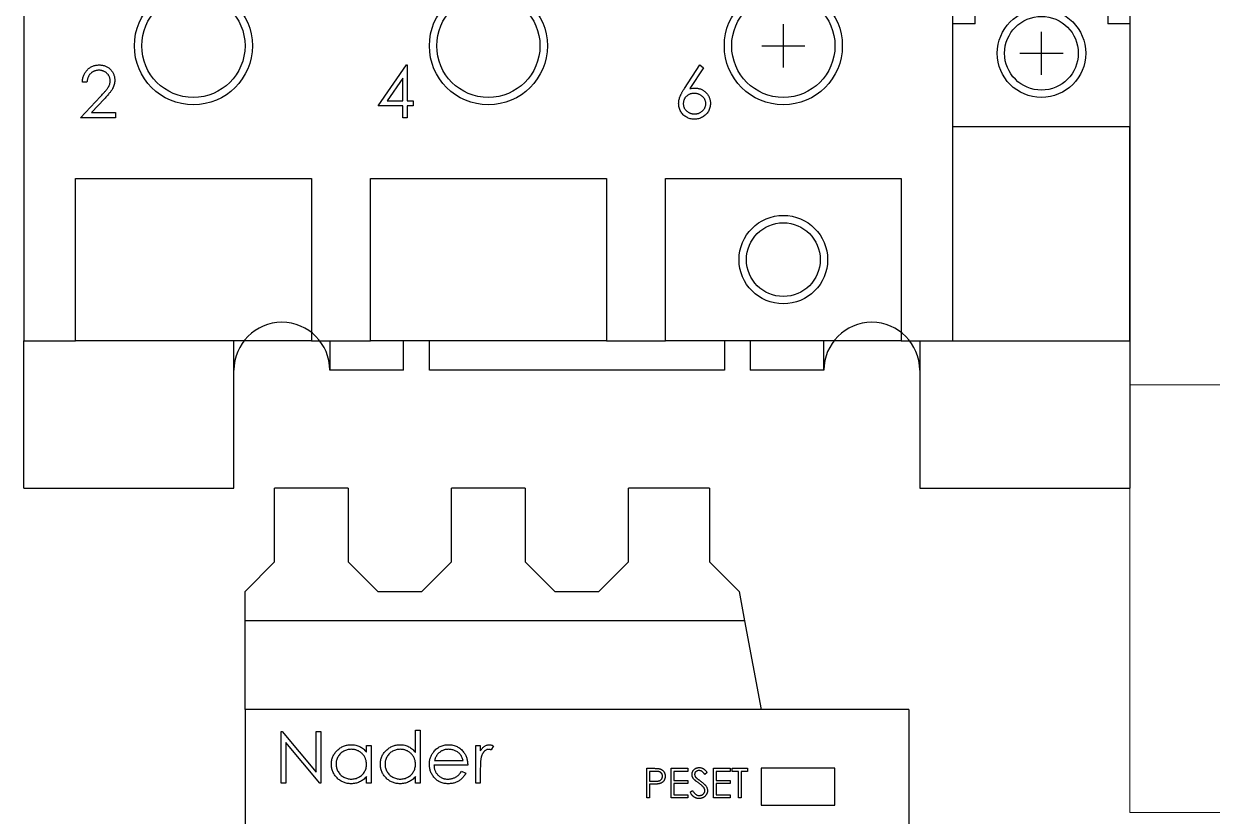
# Model space of a CAD drawing. Extents: x 310385 to 310985, y 349766 to 350466.
# Drawn here: x 310688.6 to 310769.2, y 349972.1 to 350025.9 of the extents above; entities that cross this region are included whole.
import ezdxf

# ---------------------------------------------------------------- set-up
doc = ezdxf.new("R2010")
doc.units = 0
doc.header["$MEASUREMENT"] = 0
for name, color, linetype in [('PV-1A6A', 7, 'Continuous'), ('PV-2418', 7, 'Continuous'), ('PV-261', 7, 'Continuous')]:
    doc.layers.add(name, color=color, linetype=linetype)
doc.layers.add('细线', color=7, linetype='Continuous', lineweight=0)

# ---------------------------------------------------------------- blocks, each defined once
blk = doc.blocks.new('Manufacturer光辉PartName塑壳断路器Series125ShellFrameLimitingCurrentRemarkPartTypeMinCurrent1MaxCurrent125Poles3PMinPower0MaxPower0LibType2DelFlgfalseUpdateDate')
at = {"layer": '细线'}
for points in [[(-46, -75), (46, -75), (46, 75), (-46, 75)], [(-46, -46), (46, -46), (46, 42), (-46, 42)]]:
    blk.add_lwpolyline(points, close=True, dxfattribs=at)
blk = doc.blocks.new('Manufacturer上海良信PartName接触器SeriesNDC1ShellFrameLimitingCurrentRemarkPartTypeMinCurrent38.1MaxCurrent65Poles3PMinPower0MaxPower0LibType3DelFlgfalseUpdateDate2023-01-0100000')
for p, q in [((14, -35.462), (14, -32.538)), ((31.5, -35.962), (31.5, -33.038)), ((31.5, -35.962), (31.5, -33.038)), ((12.538, -34), (15.462, -34)), ((30.038, -34.5), (32.962, -34.5)), ((30.038, -34.5), (32.962, -34.5))]:
    blk.add_line(p, q)
at = {"layer": 'PV-1A6A'}
for p, q in [((37.5, -13.5), (37.5, -46.5)), ((37.5, -46.5), (37.5, -50)), ((37.5, -50), (37.5, -50)), ((37.5, -50), (37.5, -64))]:
    blk.add_line(p, q, dxfattribs=at)
for centre in [(-20, -56), (20, -56)]:
    blk.add_arc(centre, 3.25, 0, 180, dxfattribs=at)
at = {"layer": 'PV-2418'}
for p, q in [((37.5, -16.5), (37.5, -32.5)), ((-37.5, -29), (-37.5, -54)), ((25.5, -54), (25.5, -29)), ((27, -32.5), (27, -29.5)), ((36, -29.5), (36, -32.5)), ((27, -32.5), (25.5, -32.5)), ((37.5, -32.5), (36, -32.5)), ((37.5, -32.5), (37.5, -39.5)), ((-13.469, -38.077), (-11.559, -35.295)), ((-11.559, -35.295), (-11.495, -35.295)), ((-11.495, -35.295), (-11.495, -37.718)), ((7.294, -36.892), (8.339, -35.295)), ((8.339, -35.295), (8.58, -35.485)), ((-11.809, -36.198), (-12.852, -37.718)), ((-11.809, -37.718), (-11.809, -36.198)), ((8.58, -35.485), (7.656, -36.899)), ((-33.213, -36.462), (-33.527, -36.462)), ((-33.661, -38.885), (-32.304, -37.437)), ((-32.036, -37.591), (-32.912, -38.526)), ((-12.852, -37.718), (-11.809, -37.718)), ((-11.495, -37.718), (-11.091, -37.718)), ((-11.091, -37.718), (-11.091, -38.077)), ((-32.912, -38.526), (-31.283, -38.526)), ((-31.283, -38.526), (-31.283, -38.885)), ((-11.809, -38.077), (-13.469, -38.077)), ((-11.809, -38.885), (-11.809, -38.077)), ((-11.091, -38.077), (-11.495, -38.077)), ((-11.495, -38.077), (-11.495, -38.885)), ((-31.283, -38.885), (-33.661, -38.885)), ((-11.495, -38.885), (-11.809, -38.885)), ((37.5, -39.5), (25.5, -39.5)), ((37.5, -54), (37.5, -39.5)), ((-34, -54), (-34, -43)), ((-34, -43), (-18, -43)), ((-18, -43), (-18, -54)), ((-14, -54), (-14, -43)), ((-14, -43), (2, -43)), ((2, -43), (2, -54)), ((6, -54), (6, -43)), ((6, -43), (22, -43)), ((22, -43), (22, -54)), ((-37.5, -64), (-37.5, -54)), ((-37.5, -54), (-34, -54)), ((-18, -54), (-34, -54)), ((-23.25, -64), (-23.25, -54)), ((-18, -54), (-14, -54)), ((-16.75, -54), (-16.75, -56)), ((2, -54), (-14, -54)), ((-11.75, -56), (-11.75, -54)), ((-10, -56), (-10, -54)), ((2, -54), (6, -54)), ((22, -54), (6, -54)), ((10, -54), (10, -56)), ((11.75, -54), (11.75, -56)), ((16.75, -56), (16.75, -54)), ((22, -54), (25.5, -54)), ((23.25, -54), (23.25, -64)), ((25.5, -54), (37.5, -54)), ((37.5, -54), (37.5, -64)), ((-11.75, -56), (-16.75, -56)), ((10, -56), (-10, -56)), ((16.75, -56), (11.75, -56)), ((-37.5, -64), (-23.25, -64)), ((23.25, -64), (37.5, -64))]:
    blk.add_line(p, q, dxfattribs=at)
for centre, radius in [((-26, -34), 4), ((-26, -34), 3.5), ((-6, -34), 4), ((-6, -34), 3.5), ((14, -34), 4), ((14, -34), 3.5), ((31.5, -34.5), 3), ((31.5, -34.5), 2.5), ((14, -48.5), 3), ((14, -48.5), 2.5)]:
    blk.add_circle(centre, radius, dxfattribs=at)
for points, knots in [([(-33.527, -36.462), (-33.525, -36.42), (-33.521, -36.338), (-33.502, -36.219), (-33.475, -36.105), (-33.437, -35.997), (-33.39, -35.895), (-33.333, -35.798), (-33.266, -35.707), (-33.189, -35.622), (-33.107, -35.545), (-33.017, -35.479), (-32.924, -35.422), (-32.825, -35.375), (-32.722, -35.34), (-32.614, -35.314), (-32.501, -35.298), (-32.424, -35.296), (-32.385, -35.295)], [0, 0, 0, 0, 0.0687908, 0.1351033, 0.1989787, 0.2619043, 0.323495, 0.3851954, 0.4469692, 0.5097648, 0.5722506, 0.6334052, 0.6932512, 0.7525832, 0.8125793, 0.8732751, 0.9355499, 1, 1, 1, 1]), ([(-32.385, -35.295), (-32.347, -35.296), (-32.272, -35.298), (-32.162, -35.313), (-32.057, -35.337), (-31.957, -35.37), (-31.864, -35.415), (-31.777, -35.469), (-31.694, -35.531), (-31.62, -35.604), (-31.551, -35.682), (-31.492, -35.766), (-31.441, -35.852), (-31.399, -35.942), (-31.368, -36.036), (-31.344, -36.132), (-31.331, -36.233), (-31.329, -36.301), (-31.328, -36.336)], [0, 0, 0, 0, 0.069475, 0.136517, 0.200789, 0.26383, 0.325735, 0.387291, 0.449509, 0.512968, 0.576275, 0.63758, 0.697903, 0.757172, 0.816599, 0.876653, 0.93729, 1, 1, 1, 1]), ([(-32.402, -35.654), (-32.429, -35.655), (-32.483, -35.656), (-32.562, -35.666), (-32.637, -35.683), (-32.709, -35.706), (-32.777, -35.736), (-32.842, -35.772), (-32.903, -35.816), (-32.96, -35.866), (-33.013, -35.921), (-33.06, -35.983), (-33.1, -36.05), (-33.136, -36.121), (-33.165, -36.199), (-33.187, -36.282), (-33.204, -36.37), (-33.21, -36.431), (-33.213, -36.462)], [0, 0, 0, 0, 0.064439, 0.126547, 0.186887, 0.245878, 0.304041, 0.362191, 0.420976, 0.48066, 0.5406, 0.600689, 0.661936, 0.724443, 0.789038, 0.856314, 0.926352, 1, 1, 1, 1]), ([(-31.642, -36.364), (-31.643, -36.34), (-31.644, -36.293), (-31.655, -36.224), (-31.672, -36.157), (-31.696, -36.093), (-31.727, -36.032), (-31.766, -35.973), (-31.81, -35.916), (-31.862, -35.863), (-31.918, -35.814), (-31.978, -35.771), (-32.041, -35.735), (-32.107, -35.706), (-32.176, -35.682), (-32.249, -35.666), (-32.324, -35.656), (-32.375, -35.655), (-32.402, -35.654)], [0, 0, 0, 0, 0.061965, 0.122122, 0.180988, 0.239933, 0.299906, 0.359989, 0.421776, 0.486576, 0.551535, 0.615018, 0.677259, 0.73973, 0.80305, 0.866495, 0.931973, 1, 1, 1, 1]), ([(-32.304, -37.437), (-32.271, -37.402), (-32.208, -37.336), (-32.118, -37.239), (-32.037, -37.149), (-31.965, -37.067), (-31.903, -36.99), (-31.848, -36.922), (-31.804, -36.859), (-31.757, -36.786), (-31.71, -36.698), (-31.671, -36.589), (-31.647, -36.477), (-31.644, -36.402), (-31.642, -36.364)], [0, 0, 0, 0, 0.110803, 0.212829, 0.306101, 0.390647, 0.466924, 0.534481, 0.593587, 0.644557, 0.7362, 0.825024, 0.911986, 1, 1, 1, 1]), ([(-31.328, -36.336), (-31.33, -36.385), (-31.333, -36.481), (-31.362, -36.623), (-31.407, -36.761), (-31.461, -36.871), (-31.515, -36.961), (-31.564, -37.034), (-31.622, -37.113), (-31.688, -37.198), (-31.763, -37.288), (-31.846, -37.385), (-31.938, -37.486), (-32.003, -37.556), (-32.036, -37.591)], [0, 0, 0, 0, 0.0987022, 0.1956723, 0.2924224, 0.3913425, 0.4444624, 0.5042288, 0.5703523, 0.6425458, 0.7222875, 0.8079211, 0.9004695, 1, 1, 1, 1]), ([(6.903, -37.909), (6.904, -37.873), (6.906, -37.799), (6.923, -37.688), (6.95, -37.574), (6.98, -37.477), (7.013, -37.398), (7.039, -37.334), (7.072, -37.268), (7.108, -37.198), (7.148, -37.126), (7.193, -37.05), (7.242, -36.972), (7.276, -36.92), (7.294, -36.892)], [0, 0, 0, 0, 0.097818, 0.199726, 0.305276, 0.415811, 0.474472, 0.537274, 0.603657, 0.674299, 0.749834, 0.828598, 0.912378, 1, 1, 1, 1]), ([(7.656, -36.899), (7.717, -36.89), (7.837, -36.87), (7.959, -36.867), (8.018, -36.866)], [0, 0, 0, 0, 0.512659, 1, 1, 1, 1]), ([(8.018, -36.866), (8.054, -36.867), (8.124, -36.869), (8.227, -36.883), (8.325, -36.906), (8.42, -36.939), (8.51, -36.982), (8.597, -37.033), (8.678, -37.095), (8.756, -37.164), (8.826, -37.241), (8.888, -37.322), (8.94, -37.408), (8.983, -37.499), (9.015, -37.594), (9.039, -37.693), (9.054, -37.796), (9.056, -37.867), (9.057, -37.903)], [0, 0, 0, 0, 0.065231, 0.128405, 0.190067, 0.250943, 0.311546, 0.372863, 0.435024, 0.499072, 0.563091, 0.62551, 0.68668, 0.747283, 0.808563, 0.870742, 0.934341, 1, 1, 1, 1]), ([(7.952, -37.225), (7.926, -37.226), (7.874, -37.227), (7.797, -37.236), (7.725, -37.253), (7.656, -37.274), (7.591, -37.303), (7.53, -37.338), (7.473, -37.38), (7.42, -37.427), (7.372, -37.479), (7.331, -37.534), (7.296, -37.592), (7.267, -37.653), (7.244, -37.716), (7.228, -37.782), (7.219, -37.851), (7.218, -37.898), (7.217, -37.922)], [0, 0, 0, 0, 0.070599, 0.137901, 0.203196, 0.26679, 0.329106, 0.390654, 0.452653, 0.515748, 0.577926, 0.63893, 0.698351, 0.757296, 0.816394, 0.876267, 0.936817, 1, 1, 1, 1]), ([(8.742, -37.922), (8.742, -37.898), (8.741, -37.851), (8.729, -37.782), (8.712, -37.716), (8.686, -37.652), (8.653, -37.592), (8.612, -37.534), (8.566, -37.479), (8.511, -37.427), (8.453, -37.38), (8.39, -37.338), (8.324, -37.303), (8.256, -37.274), (8.184, -37.253), (8.11, -37.236), (8.032, -37.227), (7.979, -37.226), (7.952, -37.225)], [0, 0, 0, 0, 0.0611379, 0.1199938, 0.1782253, 0.2362564, 0.2949294, 0.3547157, 0.4167297, 0.4806644, 0.5458318, 0.6097581, 0.6729712, 0.7360169, 0.7998394, 0.8647754, 0.9310876, 1, 1, 1, 1]), ([(7.963, -38.975), (7.916, -38.973), (7.822, -38.97), (7.685, -38.943), (7.553, -38.9), (7.428, -38.839), (7.311, -38.763), (7.207, -38.672), (7.116, -38.567), (7.04, -38.448), (6.98, -38.32), (6.935, -38.188), (6.908, -38.05), (6.905, -37.956), (6.903, -37.909)], [0, 0, 0, 0, 0.084335, 0.167052, 0.249566, 0.33274, 0.415915, 0.497828, 0.580373, 0.6646, 0.749467, 0.83251, 0.915639, 1, 1, 1, 1]), ([(7.217, -37.922), (7.217, -37.945), (7.219, -37.992), (7.23, -38.06), (7.247, -38.126), (7.272, -38.189), (7.302, -38.25), (7.342, -38.306), (7.387, -38.362), (7.439, -38.413), (7.496, -38.461), (7.557, -38.502), (7.62, -38.538), (7.686, -38.566), (7.755, -38.588), (7.828, -38.604), (7.903, -38.614), (7.954, -38.615), (7.98, -38.616)], [0, 0, 0, 0, 0.061842, 0.121262, 0.180746, 0.239231, 0.298308, 0.358183, 0.420359, 0.484792, 0.549938, 0.613718, 0.676681, 0.739154, 0.8022, 0.86674, 0.93205, 1, 1, 1, 1]), ([(9.057, -37.903), (9.055, -37.952), (9.052, -38.048), (9.024, -38.188), (8.981, -38.322), (8.919, -38.447), (8.842, -38.563), (8.748, -38.666), (8.641, -38.758), (8.519, -38.834), (8.389, -38.897), (8.251, -38.942), (8.109, -38.97), (8.012, -38.973), (7.963, -38.975)], [0, 0, 0, 0, 0.085948, 0.169125, 0.250399, 0.33229, 0.413364, 0.494172, 0.576022, 0.660757, 0.745783, 0.830044, 0.914028, 1, 1, 1, 1]), ([(7.98, -38.616), (8.006, -38.615), (8.056, -38.614), (8.132, -38.604), (8.204, -38.588), (8.273, -38.566), (8.339, -38.538), (8.402, -38.502), (8.462, -38.461), (8.519, -38.413), (8.572, -38.362), (8.617, -38.307), (8.656, -38.249), (8.687, -38.189), (8.712, -38.126), (8.729, -38.06), (8.741, -37.992), (8.742, -37.945), (8.742, -37.922)], [0, 0, 0, 0, 0.067962, 0.133283, 0.197835, 0.260892, 0.323377, 0.38635, 0.449638, 0.514795, 0.57924, 0.641814, 0.701359, 0.760727, 0.819222, 0.878716, 0.938147, 1, 1, 1, 1])]:
    blk.add_open_spline(points, degree=3, knots=knots, dxfattribs=at)
blk = doc.blocks.new('Manufacturer上海良信PartName热继电器SeriesNDR2-38ShellFrameLimitingCurrentRemarkPartTypeMinCurrent1MaxCurrent38Poles3PMinPower0MaxPower0LibType3DelFlgfalseUpdateDate2023-01-0100000')
at = {"layer": 'PV-261'}
for p, q in [((-15.5, 32.5), (-20.5, 32.5)), ((-20.5, 27.5), (-20.5, 32.5)), ((-15.5, 32.5), (-15.5, 27.5)), ((-3.5, 32.5), (-8.5, 32.5)), ((-8.5, 27.5), (-8.5, 32.5)), ((-3.5, 32.5), (-3.5, 27.5)), ((9, 32.5), (3.5, 32.5)), ((3.5, 27.5), (3.5, 32.5)), ((9, 32.5), (9, 27.5)), ((-22.5, 25.5), (-20.5, 27.5)), ((-15.5, 27.5), (-13.5, 25.5)), ((-10.5, 25.5), (-8.5, 27.5)), ((-3.5, 27.5), (-1.5, 25.5)), ((1.5, 25.5), (3.5, 27.5)), ((9, 27.5), (11, 25.5)), ((-22.5, 23.5), (-22.5, 25.5)), ((-13.5, 25.5), (-10.5, 25.5)), ((-1.5, 25.5), (1.5, 25.5)), ((11, 25.5), (11.375, 23.5)), ((11.375, 23.5), (-22.5, 23.5)), ((-22.5, 17.5), (-22.5, 23.5)), ((11.375, 23.5), (12.5, 17.5)), ((22.5, 17.5), (-22.5, 17.5)), ((-22.5, 17.5), (-22.5, -2.5)), ((22.5, 17.5), (22.5, -2.5)), ((-20.051, 12.5), (-20.051, 16)), ((-20.051, 16), (-19.985, 16)), ((-19.985, 16), (-17.673, 13.245)), ((-17.673, 13.245), (-17.673, 16)), ((-17.673, 16), (-17.359, 16)), ((-17.359, 16), (-17.359, 12.5)), ((-10.942, 16.09), (-10.628, 16.09)), ((-10.942, 14.563), (-10.942, 16.09)), ((-10.628, 16.09), (-10.628, 12.5)), ((-17.43, 12.5), (-19.737, 15.248)), ((-19.737, 15.248), (-19.737, 12.5)), ((-14.263, 15.058), (-13.949, 15.058)), ((-14.263, 14.584), (-14.263, 15.058)), ((-13.949, 15.058), (-13.949, 12.5)), ((-6.859, 12.5), (-6.859, 15.058)), ((-6.859, 15.058), (-6.545, 15.058)), ((-6.545, 15.058), (-6.545, 14.681)), ((-5.647, 15.015), (-5.82, 14.743)), ((-7.397, 13.712), (-9.686, 13.712)), ((-9.653, 14.026), (-7.712, 14.026)), ((-14.263, 12.5), (-14.263, 12.942)), ((-10.942, 12.5), (-10.942, 12.942)), ((-7.811, 13.308), (-7.532, 13.161)), ((-6.545, 13.36), (-6.545, 12.5)), ((4.756, 11.5), (4.756, 13.5)), ((4.756, 13.5), (5.149, 13.5)), ((5.302, 13.295), (4.936, 13.295)), ((4.936, 13.295), (4.936, 12.628)), ((6.397, 11.5), (6.397, 13.5)), ((6.397, 13.5), (7.526, 13.5)), ((7.526, 13.295), (6.577, 13.295)), ((6.577, 13.295), (6.577, 12.679)), ((7.526, 13.5), (7.526, 13.295)), ((8.833, 13.213), (8.671, 13.09)), ((9.269, 13.5), (10.397, 13.5)), ((9.269, 11.5), (9.269, 13.5)), ((10.397, 13.295), (9.449, 13.295)), ((9.449, 13.295), (9.449, 12.679)), ((10.397, 13.5), (10.397, 13.295)), ((10.526, 13.295), (10.526, 13.5)), ((10.526, 13.5), (11.577, 13.5)), ((10.962, 13.295), (10.526, 13.295)), ((10.962, 11.5), (10.962, 13.295)), ((11.577, 13.295), (11.141, 13.295)), ((11.141, 13.295), (11.141, 11.5)), ((11.577, 13.5), (11.577, 13.295)), ((12.5, 13.5), (12.5, 11)), ((17.5, 13.5), (12.5, 13.5)), ((17.5, 11), (17.5, 13.5)), ((-19.737, 12.5), (-20.051, 12.5)), ((-17.359, 12.5), (-17.43, 12.5)), ((-13.949, 12.5), (-14.263, 12.5)), ((-10.628, 12.5), (-10.942, 12.5)), ((-6.545, 12.5), (-6.859, 12.5)), ((4.936, 12.628), (5.286, 12.624)), ((5.079, 12.423), (4.936, 12.423)), ((4.936, 12.423), (4.936, 11.5)), ((6.577, 12.679), (7.526, 12.679)), ((6.577, 12.474), (6.577, 11.705)), ((7.526, 12.474), (6.577, 12.474)), ((7.526, 12.679), (7.526, 12.474)), ((9.449, 12.679), (10.397, 12.679)), ((10.397, 12.474), (9.449, 12.474)), ((9.449, 12.474), (9.449, 11.705)), ((10.397, 12.679), (10.397, 12.474)), ((4.936, 11.5), (4.756, 11.5)), ((7.526, 11.5), (6.397, 11.5)), ((6.577, 11.705), (7.526, 11.705)), ((7.526, 11.705), (7.526, 11.5)), ((7.679, 11.886), (7.849, 11.987)), ((10.397, 11.5), (9.269, 11.5)), ((9.449, 11.705), (10.397, 11.705)), ((10.397, 11.705), (10.397, 11.5)), ((11.141, 11.5), (10.962, 11.5)), ((12.5, 11), (17.5, 11))]:
    blk.add_line(p, q, dxfattribs=at)
for points, knots in [([(-16.641, 13.786), (-16.64, 13.83), (-16.637, 13.918), (-16.619, 14.048), (-16.588, 14.172), (-16.544, 14.291), (-16.488, 14.406), (-16.42, 14.515), (-16.34, 14.62), (-16.248, 14.718), (-16.148, 14.808), (-16.041, 14.886), (-15.93, 14.954), (-15.813, 15.008), (-15.691, 15.051), (-15.564, 15.081), (-15.433, 15.099), (-15.343, 15.101), (-15.298, 15.103)], [0, 0, 0, 0, 0.063775, 0.126079, 0.186904, 0.247574, 0.308003, 0.369132, 0.432033, 0.496791, 0.561611, 0.624914, 0.686726, 0.748079, 0.809582, 0.871631, 0.934886, 1, 1, 1, 1]), ([(-15.293, 14.788), (-15.339, 14.787), (-15.43, 14.784), (-15.563, 14.758), (-15.69, 14.717), (-15.811, 14.659), (-15.924, 14.587), (-16.025, 14.5), (-16.114, 14.4), (-16.19, 14.288), (-16.251, 14.168), (-16.294, 14.042), (-16.323, 13.914), (-16.325, 13.826), (-16.327, 13.782)], [0, 0, 0, 0, 0.085921, 0.169593, 0.252476, 0.336244, 0.419505, 0.502036, 0.584775, 0.669846, 0.754185, 0.836658, 0.91801, 1, 1, 1, 1]), ([(-15.298, 15.103), (-15.245, 15.101), (-15.143, 15.098), (-14.993, 15.075), (-14.852, 15.035), (-14.717, 14.981), (-14.59, 14.91), (-14.471, 14.819), (-14.36, 14.711), (-14.296, 14.627), (-14.263, 14.584)], [0, 0, 0, 0, 0.129862, 0.254654, 0.376015, 0.495255, 0.614798, 0.738106, 0.865196, 1, 1, 1, 1]), ([(-14.263, 13.773), (-14.264, 13.809), (-14.266, 13.878), (-14.28, 13.98), (-14.303, 14.078), (-14.335, 14.171), (-14.378, 14.26), (-14.429, 14.345), (-14.49, 14.424), (-14.56, 14.499), (-14.636, 14.566), (-14.716, 14.627), (-14.802, 14.676), (-14.892, 14.717), (-14.986, 14.75), (-15.085, 14.772), (-15.188, 14.787), (-15.258, 14.788), (-15.293, 14.788)], [0, 0, 0, 0, 0.065634, 0.129188, 0.191219, 0.251913, 0.312507, 0.373494, 0.435152, 0.498741, 0.562095, 0.624187, 0.685476, 0.746097, 0.807612, 0.869967, 0.933951, 1, 1, 1, 1]), ([(-13.321, 13.786), (-13.319, 13.83), (-13.317, 13.918), (-13.298, 14.048), (-13.267, 14.172), (-13.224, 14.291), (-13.168, 14.406), (-13.1, 14.515), (-13.02, 14.62), (-12.928, 14.718), (-12.828, 14.808), (-12.721, 14.886), (-12.61, 14.954), (-12.492, 15.008), (-12.371, 15.051), (-12.244, 15.081), (-12.112, 15.099), (-12.023, 15.101), (-11.977, 15.103)], [0, 0, 0, 0, 0.063775, 0.126079, 0.186904, 0.247574, 0.308003, 0.369132, 0.432033, 0.496791, 0.561611, 0.624914, 0.686726, 0.748079, 0.809582, 0.871631, 0.934886, 1, 1, 1, 1]), ([(-11.973, 14.788), (-12.019, 14.787), (-12.109, 14.784), (-12.243, 14.758), (-12.37, 14.717), (-12.491, 14.659), (-12.603, 14.587), (-12.704, 14.5), (-12.794, 14.4), (-12.869, 14.288), (-12.93, 14.168), (-12.974, 14.042), (-13.002, 13.914), (-13.005, 13.826), (-13.006, 13.782)], [0, 0, 0, 0, 0.085921, 0.169593, 0.252476, 0.336244, 0.419505, 0.502036, 0.584775, 0.669846, 0.754185, 0.836658, 0.91801, 1, 1, 1, 1]), ([(-11.977, 15.103), (-11.925, 15.101), (-11.822, 15.098), (-11.673, 15.072), (-11.531, 15.029), (-11.396, 14.97), (-11.27, 14.893), (-11.151, 14.8), (-11.041, 14.689), (-10.976, 14.605), (-10.942, 14.563)], [0, 0, 0, 0, 0.128884, 0.252985, 0.37421, 0.494102, 0.614753, 0.738511, 0.866243, 1, 1, 1, 1]), ([(-10.942, 13.773), (-10.943, 13.809), (-10.945, 13.878), (-10.96, 13.98), (-10.983, 14.078), (-11.015, 14.171), (-11.057, 14.26), (-11.109, 14.345), (-11.17, 14.424), (-11.239, 14.499), (-11.315, 14.566), (-11.396, 14.627), (-11.482, 14.676), (-11.572, 14.717), (-11.666, 14.75), (-11.765, 14.772), (-11.867, 14.787), (-11.937, 14.788), (-11.973, 14.788)], [0, 0, 0, 0, 0.065634, 0.129188, 0.191219, 0.251913, 0.312507, 0.373494, 0.435152, 0.498741, 0.562095, 0.624187, 0.685476, 0.746097, 0.807612, 0.869967, 0.933951, 1, 1, 1, 1]), ([(-10, 13.772), (-9.999, 13.811), (-9.997, 13.889), (-9.984, 14.004), (-9.96, 14.116), (-9.928, 14.225), (-9.886, 14.331), (-9.836, 14.433), (-9.775, 14.532), (-9.729, 14.594), (-9.706, 14.626)], [0, 0, 0, 0, 0.128045, 0.253768, 0.377428, 0.500551, 0.623296, 0.746578, 0.872348, 1, 1, 1, 1]), ([(-9.706, 14.626), (-9.674, 14.664), (-9.611, 14.738), (-9.506, 14.836), (-9.392, 14.918), (-9.27, 14.986), (-9.14, 15.038), (-9.002, 15.076), (-8.856, 15.098), (-8.757, 15.101), (-8.706, 15.103)], [0, 0, 0, 0, 0.128835, 0.253589, 0.374643, 0.49534, 0.616325, 0.739759, 0.866842, 1, 1, 1, 1]), ([(-9.349, 14.549), (-9.365, 14.534), (-9.399, 14.503), (-9.444, 14.45), (-9.487, 14.394), (-9.527, 14.331), (-9.563, 14.262), (-9.597, 14.188), (-9.627, 14.109), (-9.644, 14.054), (-9.653, 14.026)], [0, 0, 0, 0, 0.109984, 0.22258, 0.3385, 0.458709, 0.585535, 0.717518, 0.854667, 1, 1, 1, 1]), ([(-8.69, 14.788), (-8.721, 14.788), (-8.783, 14.787), (-8.874, 14.775), (-8.962, 14.756), (-9.047, 14.73), (-9.127, 14.696), (-9.205, 14.655), (-9.279, 14.606), (-9.325, 14.568), (-9.349, 14.549)], [0, 0, 0, 0, 0.131092, 0.259141, 0.384162, 0.505992, 0.629098, 0.750669, 0.874039, 1, 1, 1, 1]), ([(-8.706, 15.103), (-8.653, 15.101), (-8.55, 15.099), (-8.4, 15.074), (-8.258, 15.035), (-8.125, 14.98), (-7.999, 14.909), (-7.882, 14.82), (-7.772, 14.718), (-7.708, 14.639), (-7.676, 14.599)], [0, 0, 0, 0, 0.13204, 0.259033, 0.38188, 0.502258, 0.622752, 0.744743, 0.870109, 1, 1, 1, 1]), ([(-7.712, 14.026), (-7.723, 14.067), (-7.745, 14.147), (-7.791, 14.259), (-7.843, 14.357), (-7.905, 14.443), (-7.975, 14.519), (-8.056, 14.585), (-8.146, 14.645), (-8.246, 14.695), (-8.351, 14.737), (-8.462, 14.766), (-8.575, 14.786), (-8.651, 14.788), (-8.69, 14.788)], [0, 0, 0, 0, 0.09624, 0.185231, 0.267501, 0.3444, 0.419595, 0.496891, 0.576638, 0.660268, 0.745387, 0.83004, 0.914474, 1, 1, 1, 1]), ([(-7.676, 14.599), (-7.654, 14.569), (-7.61, 14.509), (-7.554, 14.411), (-7.506, 14.308), (-7.468, 14.199), (-7.437, 14.085), (-7.415, 13.966), (-7.401, 13.84), (-7.399, 13.755), (-7.397, 13.712)], [0, 0, 0, 0, 0.1185218, 0.2362548, 0.3561744, 0.4772497, 0.6015399, 0.7296184, 0.8621583, 1, 1, 1, 1]), ([(-6.545, 14.681), (-6.522, 14.716), (-6.477, 14.783), (-6.404, 14.872), (-6.328, 14.945), (-6.25, 15.004), (-6.17, 15.048), (-6.089, 15.08), (-6.005, 15.099), (-5.949, 15.101), (-5.921, 15.103)], [0, 0, 0, 0, 0.160059, 0.306112, 0.438367, 0.560541, 0.675317, 0.786114, 0.892842, 1, 1, 1, 1]), ([(-5.98, 14.788), (-6.006, 14.787), (-6.057, 14.783), (-6.133, 14.756), (-6.206, 14.713), (-6.264, 14.665), (-6.309, 14.618), (-6.341, 14.577), (-6.371, 14.532), (-6.399, 14.482), (-6.424, 14.427), (-6.448, 14.368), (-6.47, 14.304), (-6.482, 14.26), (-6.489, 14.237)], [0, 0, 0, 0, 0.093807, 0.191338, 0.295191, 0.410312, 0.47193, 0.536425, 0.603119, 0.674118, 0.749332, 0.828283, 0.91204, 1, 1, 1, 1]), ([(-5.82, 14.743), (-5.835, 14.75), (-5.864, 14.762), (-5.906, 14.778), (-5.944, 14.786), (-5.969, 14.788), (-5.98, 14.788)], [0, 0, 0, 0, 0.295139, 0.56023, 0.794983, 1, 1, 1, 1]), ([(-5.921, 15.103), (-5.899, 15.101), (-5.854, 15.099), (-5.786, 15.082), (-5.716, 15.054), (-5.671, 15.028), (-5.647, 15.015)], [0, 0, 0, 0, 0.225278, 0.463523, 0.720324, 1, 1, 1, 1]), ([(-15.307, 12.455), (-15.353, 12.456), (-15.442, 12.459), (-15.573, 12.478), (-15.699, 12.508), (-15.82, 12.55), (-15.936, 12.605), (-16.047, 12.672), (-16.153, 12.751), (-16.252, 12.842), (-16.343, 12.94), (-16.423, 13.045), (-16.49, 13.156), (-16.546, 13.272), (-16.589, 13.393), (-16.619, 13.519), (-16.637, 13.651), (-16.64, 13.74), (-16.641, 13.786)], [0, 0, 0, 0, 0.06462, 0.127433, 0.189004, 0.24993, 0.310668, 0.372329, 0.434939, 0.499576, 0.564191, 0.626735, 0.688109, 0.749294, 0.810331, 0.871901, 0.935046, 1, 1, 1, 1]), ([(-16.327, 13.782), (-16.325, 13.739), (-16.321, 13.652), (-16.295, 13.523), (-16.25, 13.397), (-16.188, 13.276), (-16.112, 13.163), (-16.023, 13.062), (-15.921, 12.974), (-15.808, 12.901), (-15.687, 12.842), (-15.561, 12.8), (-15.43, 12.774), (-15.341, 12.771), (-15.296, 12.769)], [0, 0, 0, 0, 0.0815893, 0.1628589, 0.2454837, 0.3308071, 0.4164934, 0.4998932, 0.5830482, 0.6671579, 0.7513119, 0.8337848, 0.9162565, 1, 1, 1, 1]), ([(-15.296, 12.769), (-15.251, 12.771), (-15.16, 12.774), (-15.027, 12.799), (-14.898, 12.841), (-14.774, 12.899), (-14.658, 12.971), (-14.555, 13.055), (-14.467, 13.153), (-14.393, 13.26), (-14.335, 13.378), (-14.293, 13.503), (-14.268, 13.636), (-14.264, 13.727), (-14.263, 13.773)], [0, 0, 0, 0, 0.0848024, 0.1686635, 0.2525519, 0.3382397, 0.4231027, 0.5055561, 0.5861757, 0.6671357, 0.7484992, 0.8304524, 0.9134557, 1, 1, 1, 1]), ([(-11.987, 12.455), (-12.032, 12.456), (-12.121, 12.459), (-12.252, 12.478), (-12.378, 12.508), (-12.5, 12.55), (-12.615, 12.605), (-12.726, 12.672), (-12.832, 12.751), (-12.931, 12.842), (-13.023, 12.94), (-13.103, 13.045), (-13.169, 13.156), (-13.225, 13.272), (-13.268, 13.393), (-13.298, 13.519), (-13.317, 13.651), (-13.319, 13.74), (-13.321, 13.786)], [0, 0, 0, 0, 0.06462, 0.127433, 0.189004, 0.24993, 0.310668, 0.372329, 0.434939, 0.499576, 0.564191, 0.626735, 0.688109, 0.749294, 0.810331, 0.871901, 0.935046, 1, 1, 1, 1]), ([(-13.006, 13.782), (-13.005, 13.739), (-13.001, 13.652), (-12.974, 13.523), (-12.929, 13.397), (-12.868, 13.276), (-12.791, 13.163), (-12.702, 13.062), (-12.6, 12.974), (-12.487, 12.901), (-12.367, 12.842), (-12.24, 12.8), (-12.109, 12.774), (-12.021, 12.771), (-11.976, 12.769)], [0, 0, 0, 0, 0.081589, 0.162859, 0.245484, 0.330807, 0.416493, 0.499893, 0.583048, 0.667158, 0.751312, 0.833785, 0.916256, 1, 1, 1, 1]), ([(-11.976, 12.769), (-11.93, 12.771), (-11.84, 12.774), (-11.706, 12.799), (-11.577, 12.841), (-11.453, 12.899), (-11.338, 12.971), (-11.234, 13.055), (-11.147, 13.153), (-11.073, 13.26), (-11.015, 13.378), (-10.972, 13.503), (-10.947, 13.636), (-10.944, 13.727), (-10.942, 13.773)], [0, 0, 0, 0, 0.084802, 0.168664, 0.252552, 0.33824, 0.423103, 0.505556, 0.586176, 0.667136, 0.748499, 0.830452, 0.913456, 1, 1, 1, 1]), ([(-8.713, 12.455), (-8.763, 12.456), (-8.858, 12.459), (-8.998, 12.478), (-9.129, 12.509), (-9.253, 12.553), (-9.367, 12.611), (-9.474, 12.681), (-9.573, 12.763), (-9.661, 12.858), (-9.74, 12.959), (-9.81, 13.065), (-9.868, 13.175), (-9.916, 13.289), (-9.954, 13.405), (-9.981, 13.524), (-9.996, 13.647), (-9.999, 13.73), (-10, 13.772)], [0, 0, 0, 0, 0.071579, 0.139629, 0.204797, 0.268135, 0.329814, 0.391301, 0.453434, 0.516552, 0.579631, 0.641119, 0.701294, 0.76081, 0.819932, 0.87892, 0.938983, 1, 1, 1, 1]), ([(-9.686, 13.712), (-9.684, 13.678), (-9.681, 13.612), (-9.667, 13.515), (-9.645, 13.422), (-9.614, 13.335), (-9.576, 13.252), (-9.529, 13.174), (-9.474, 13.101), (-9.412, 13.032), (-9.344, 12.971), (-9.271, 12.917), (-9.194, 12.871), (-9.114, 12.834), (-9.029, 12.805), (-8.94, 12.785), (-8.848, 12.771), (-8.785, 12.77), (-8.753, 12.769)], [0, 0, 0, 0, 0.068385, 0.134476, 0.198391, 0.260753, 0.321829, 0.383037, 0.444653, 0.507398, 0.569825, 0.630778, 0.690929, 0.750945, 0.811049, 0.872331, 0.935004, 1, 1, 1, 1]), ([(-6.489, 14.237), (-6.494, 14.217), (-6.504, 14.172), (-6.514, 14.097), (-6.524, 14.008), (-6.531, 13.905), (-6.538, 13.788), (-6.542, 13.658), (-6.545, 13.513), (-6.545, 13.412), (-6.545, 13.36)], [0, 0, 0, 0, 0.070855, 0.156938, 0.2586, 0.375891, 0.508166, 0.656238, 0.820177, 1, 1, 1, 1]), ([(-14.263, 12.942), (-14.298, 12.902), (-14.367, 12.824), (-14.483, 12.722), (-14.605, 12.638), (-14.734, 12.57), (-14.869, 12.518), (-15.01, 12.482), (-15.156, 12.459), (-15.257, 12.456), (-15.307, 12.455)], [0, 0, 0, 0, 0.134298, 0.262085, 0.38627, 0.507165, 0.6273, 0.748145, 0.87237, 1, 1, 1, 1]), ([(-10.942, 12.942), (-10.978, 12.902), (-11.047, 12.824), (-11.162, 12.722), (-11.285, 12.638), (-11.413, 12.57), (-11.548, 12.518), (-11.689, 12.482), (-11.836, 12.459), (-11.936, 12.456), (-11.987, 12.455)], [0, 0, 0, 0, 0.134298, 0.262085, 0.38627, 0.507165, 0.6273, 0.748145, 0.87237, 1, 1, 1, 1]), ([(-8.753, 12.769), (-8.721, 12.77), (-8.659, 12.771), (-8.567, 12.783), (-8.475, 12.802), (-8.386, 12.828), (-8.301, 12.859), (-8.221, 12.897), (-8.148, 12.939), (-8.08, 12.988), (-8.014, 13.047), (-7.949, 13.12), (-7.878, 13.207), (-7.834, 13.273), (-7.811, 13.308)], [0, 0, 0, 0, 0.082592, 0.163879, 0.245659, 0.327726, 0.40861, 0.485749, 0.559169, 0.630268, 0.705306, 0.792065, 0.889796, 1, 1, 1, 1]), ([(-7.532, 13.161), (-7.554, 13.122), (-7.598, 13.045), (-7.672, 12.94), (-7.75, 12.845), (-7.835, 12.763), (-7.925, 12.692), (-8.019, 12.629), (-8.12, 12.576), (-8.226, 12.532), (-8.338, 12.497), (-8.457, 12.473), (-8.583, 12.458), (-8.669, 12.456), (-8.713, 12.455)], [0, 0, 0, 0, 0.09337, 0.181661, 0.265874, 0.346355, 0.4246, 0.501903, 0.579992, 0.658443, 0.738672, 0.821894, 0.908801, 1, 1, 1, 1]), ([(5.149, 13.5), (5.176, 13.5), (5.227, 13.5), (5.301, 13.498), (5.369, 13.496), (5.429, 13.493), (5.483, 13.489), (5.529, 13.484), (5.569, 13.478), (5.593, 13.473), (5.604, 13.47)], [0, 0, 0, 0, 0.176956, 0.339055, 0.486318, 0.618781, 0.735619, 0.838742, 0.926457, 1, 1, 1, 1]), ([(5.286, 12.624), (5.303, 12.624), (5.336, 12.624), (5.384, 12.626), (5.428, 12.629), (5.469, 12.633), (5.506, 12.638), (5.539, 12.643), (5.569, 12.651), (5.604, 12.662), (5.643, 12.68), (5.685, 12.707), (5.721, 12.741), (5.752, 12.779), (5.777, 12.821), (5.795, 12.866), (5.806, 12.914), (5.807, 12.946), (5.808, 12.963)], [0, 0, 0, 0, 0.072538, 0.140034, 0.202496, 0.260575, 0.313228, 0.361583, 0.404878, 0.444127, 0.5164, 0.586507, 0.655085, 0.724384, 0.793974, 0.861638, 0.930111, 1, 1, 1, 1]), ([(5.808, 12.963), (5.807, 12.979), (5.806, 13.011), (5.795, 13.058), (5.777, 13.102), (5.752, 13.144), (5.722, 13.182), (5.687, 13.215), (5.647, 13.241), (5.61, 13.258), (5.577, 13.269), (5.549, 13.276), (5.516, 13.282), (5.48, 13.286), (5.441, 13.29), (5.398, 13.293), (5.351, 13.295), (5.319, 13.295), (5.302, 13.295)], [0, 0, 0, 0, 0.070044, 0.139238, 0.208197, 0.279173, 0.349987, 0.418354, 0.48761, 0.557411, 0.59533, 0.637964, 0.685913, 0.738185, 0.796103, 0.858517, 0.926658, 1, 1, 1, 1]), ([(5.987, 12.964), (5.987, 12.947), (5.986, 12.915), (5.981, 12.868), (5.973, 12.823), (5.961, 12.78), (5.946, 12.74), (5.928, 12.701), (5.906, 12.665), (5.882, 12.631), (5.854, 12.6), (5.823, 12.571), (5.79, 12.545), (5.755, 12.522), (5.717, 12.501), (5.676, 12.483), (5.633, 12.468), (5.603, 12.46), (5.588, 12.456)], [0, 0, 0, 0, 0.070119, 0.137192, 0.202016, 0.264631, 0.326117, 0.38601, 0.445812, 0.505298, 0.564633, 0.624283, 0.683902, 0.743953, 0.805388, 0.868388, 0.933084, 1, 1, 1, 1]), ([(5.604, 13.47), (5.618, 13.466), (5.645, 13.459), (5.685, 13.444), (5.722, 13.426), (5.758, 13.406), (5.791, 13.382), (5.823, 13.356), (5.853, 13.327), (5.88, 13.296), (5.906, 13.262), (5.927, 13.225), (5.946, 13.187), (5.961, 13.146), (5.973, 13.104), (5.981, 13.059), (5.986, 13.012), (5.987, 12.98), (5.987, 12.964)], [0, 0, 0, 0, 0.062481, 0.12349, 0.183411, 0.243153, 0.302127, 0.36171, 0.421842, 0.482932, 0.544552, 0.605681, 0.66768, 0.729984, 0.794551, 0.860346, 0.928907, 1, 1, 1, 1]), ([(7.808, 13.085), (7.808, 13.106), (7.81, 13.148), (7.822, 13.209), (7.842, 13.267), (7.87, 13.322), (7.905, 13.372), (7.946, 13.418), (7.995, 13.457), (8.049, 13.491), (8.108, 13.518), (8.17, 13.538), (8.234, 13.549), (8.278, 13.55), (8.3, 13.551)], [0, 0, 0, 0, 0.0837854, 0.1657799, 0.24628, 0.3274609, 0.408797, 0.4897152, 0.571376, 0.6555233, 0.7410195, 0.8265468, 0.9119889, 1, 1, 1, 1]), ([(7.919, 12.78), (7.911, 12.792), (7.893, 12.815), (7.87, 12.851), (7.851, 12.888), (7.835, 12.926), (7.823, 12.965), (7.814, 13.004), (7.809, 13.044), (7.808, 13.071), (7.808, 13.085)], [0, 0, 0, 0, 0.133507, 0.262559, 0.388264, 0.512667, 0.633722, 0.755394, 0.877553, 1, 1, 1, 1]), ([(8.28, 13.346), (8.26, 13.345), (8.22, 13.344), (8.163, 13.33), (8.112, 13.307), (8.069, 13.274), (8.032, 13.236), (8.006, 13.192), (7.99, 13.144), (7.988, 13.11), (7.987, 13.093)], [0, 0, 0, 0, 0.1430731, 0.275903, 0.4023709, 0.5284136, 0.6503564, 0.7658951, 0.8807741, 1, 1, 1, 1]), ([(7.987, 13.093), (7.987, 13.082), (7.988, 13.061), (7.994, 13.029), (8.002, 12.997), (8.015, 12.966), (8.033, 12.934), (8.056, 12.902), (8.085, 12.868), (8.107, 12.846), (8.119, 12.835)], [0, 0, 0, 0, 0.107285, 0.214746, 0.322939, 0.434116, 0.553412, 0.686073, 0.834256, 1, 1, 1, 1]), ([(8.671, 13.09), (8.661, 13.102), (8.642, 13.127), (8.614, 13.161), (8.587, 13.192), (8.56, 13.219), (8.535, 13.243), (8.511, 13.264), (8.488, 13.282), (8.459, 13.3), (8.423, 13.319), (8.377, 13.335), (8.329, 13.344), (8.297, 13.346), (8.28, 13.346)], [0, 0, 0, 0, 0.098469, 0.189629, 0.274184, 0.352183, 0.423199, 0.488551, 0.548473, 0.60144, 0.701198, 0.799592, 0.898545, 1, 1, 1, 1]), ([(8.3, 13.551), (8.324, 13.55), (8.371, 13.549), (8.44, 13.535), (8.506, 13.512), (8.56, 13.485), (8.601, 13.459), (8.633, 13.435), (8.666, 13.407), (8.699, 13.376), (8.732, 13.34), (8.765, 13.301), (8.8, 13.259), (8.822, 13.228), (8.833, 13.213)], [0, 0, 0, 0, 0.1072328, 0.2132518, 0.3188304, 0.4267935, 0.483646, 0.5436038, 0.6083076, 0.6771268, 0.7506856, 0.8287134, 0.9121903, 1, 1, 1, 1]), ([(5.588, 12.456), (5.576, 12.453), (5.548, 12.447), (5.503, 12.441), (5.45, 12.435), (5.39, 12.431), (5.323, 12.428), (5.248, 12.425), (5.166, 12.423), (5.109, 12.423), (5.079, 12.423)], [0, 0, 0, 0, 0.075173, 0.164746, 0.268017, 0.385912, 0.517789, 0.663691, 0.824413, 1, 1, 1, 1]), ([(8.247, 12.508), (8.226, 12.523), (8.186, 12.552), (8.13, 12.594), (8.079, 12.633), (8.035, 12.669), (7.997, 12.701), (7.965, 12.73), (7.94, 12.756), (7.926, 12.772), (7.919, 12.78)], [0, 0, 0, 0, 0.181535, 0.347082, 0.495568, 0.628357, 0.74552, 0.845831, 0.930782, 1, 1, 1, 1]), ([(8.119, 12.835), (8.123, 12.831), (8.134, 12.821), (8.153, 12.806), (8.178, 12.787), (8.208, 12.764), (8.245, 12.737), (8.288, 12.707), (8.336, 12.672), (8.37, 12.648), (8.388, 12.635)], [0, 0, 0, 0, 0.052594, 0.124952, 0.218094, 0.333502, 0.468789, 0.624938, 0.801683, 1, 1, 1, 1]), ([(8.608, 12.189), (8.599, 12.201), (8.58, 12.225), (8.548, 12.26), (8.51, 12.297), (8.468, 12.337), (8.419, 12.377), (8.367, 12.42), (8.309, 12.464), (8.268, 12.493), (8.247, 12.508)], [0, 0, 0, 0, 0.090279, 0.18953, 0.299198, 0.418926, 0.548376, 0.688136, 0.839084, 1, 1, 1, 1]), ([(8.388, 12.635), (8.41, 12.62), (8.452, 12.589), (8.511, 12.543), (8.566, 12.498), (8.614, 12.454), (8.658, 12.412), (8.697, 12.372), (8.73, 12.332), (8.767, 12.281), (8.803, 12.219), (8.835, 12.143), (8.855, 12.067), (8.858, 12.015), (8.859, 11.99)], [0, 0, 0, 0, 0.096972, 0.187773, 0.272396, 0.351321, 0.424335, 0.491909, 0.554233, 0.611268, 0.716348, 0.81454, 0.908495, 1, 1, 1, 1]), ([(8.679, 11.993), (8.679, 12.009), (8.677, 12.043), (8.662, 12.093), (8.64, 12.143), (8.619, 12.173), (8.608, 12.189)], [0, 0, 0, 0, 0.234723, 0.477158, 0.728556, 1, 1, 1, 1]), ([(8.288, 11.449), (8.273, 11.449), (8.243, 11.45), (8.198, 11.455), (8.155, 11.462), (8.113, 11.474), (8.071, 11.487), (8.031, 11.505), (7.992, 11.525), (7.954, 11.549), (7.917, 11.576), (7.881, 11.608), (7.845, 11.644), (7.81, 11.684), (7.776, 11.728), (7.743, 11.777), (7.71, 11.83), (7.69, 11.867), (7.679, 11.886)], [0, 0, 0, 0, 0.057208, 0.113696, 0.169178, 0.224159, 0.27872, 0.333794, 0.389241, 0.445822, 0.503704, 0.564294, 0.627975, 0.695038, 0.765373, 0.839611, 0.917538, 1, 1, 1, 1]), ([(7.849, 11.987), (7.864, 11.961), (7.894, 11.91), (7.945, 11.842), (7.997, 11.784), (8.051, 11.737), (8.107, 11.7), (8.166, 11.673), (8.226, 11.657), (8.267, 11.655), (8.288, 11.654)], [0, 0, 0, 0, 0.159004, 0.304646, 0.438547, 0.562322, 0.677433, 0.786897, 0.893611, 1, 1, 1, 1]), ([(8.288, 11.654), (8.305, 11.654), (8.34, 11.655), (8.391, 11.665), (8.441, 11.679), (8.488, 11.699), (8.532, 11.724), (8.571, 11.754), (8.604, 11.788), (8.631, 11.825), (8.652, 11.865), (8.669, 11.906), (8.677, 11.949), (8.679, 11.978), (8.679, 11.993)], [0, 0, 0, 0, 0.091264, 0.18093, 0.270088, 0.360156, 0.448343, 0.532666, 0.613834, 0.693982, 0.772716, 0.849335, 0.923967, 1, 1, 1, 1]), ([(8.859, 11.99), (8.859, 11.972), (8.858, 11.937), (8.849, 11.884), (8.837, 11.834), (8.818, 11.785), (8.795, 11.738), (8.766, 11.693), (8.732, 11.65), (8.693, 11.609), (8.65, 11.572), (8.605, 11.539), (8.558, 11.511), (8.508, 11.488), (8.456, 11.471), (8.402, 11.458), (8.346, 11.45), (8.307, 11.449), (8.288, 11.449)], [0, 0, 0, 0, 0.061484, 0.121775, 0.18092, 0.240256, 0.300114, 0.361146, 0.423501, 0.488669, 0.553954, 0.617581, 0.680238, 0.742187, 0.804663, 0.868259, 0.93302, 1, 1, 1, 1])]:
    blk.add_open_spline(points, degree=3, knots=knots, dxfattribs=at)

msp = doc.modelspace()

# ---------------------------------------------------------------- block references
for name, p in [('Manufacturer上海良信PartName接触器SeriesNDC1ShellFrameLimitingCurrentRemarkPartTypeMinCurrent38.1MaxCurrent65Poles3PMinPower0MaxPower0LibType3DelFlgfalseUpdateDate2023-01-0100000', (310726.136, 350058.385)), ('Manufacturer光辉PartName塑壳断路器Series125ShellFrameLimitingCurrentRemarkPartTypeMinCurrent1MaxCurrent125Poles3PMinPower0MaxPower0LibType2DelFlgfalseUpdateDate', (310809.636, 350047.385)), ('Manufacturer上海良信PartName热继电器SeriesNDR2-38ShellFrameLimitingCurrentRemarkPartTypeMinCurrent1MaxCurrent38Poles3PMinPower0MaxPower0LibType3DelFlgfalseUpdateDate2023-01-0100000', (310726.136, 349961.885))]:
    msp.add_blockref(name, p)

doc.saveas('drawing.dxf')
